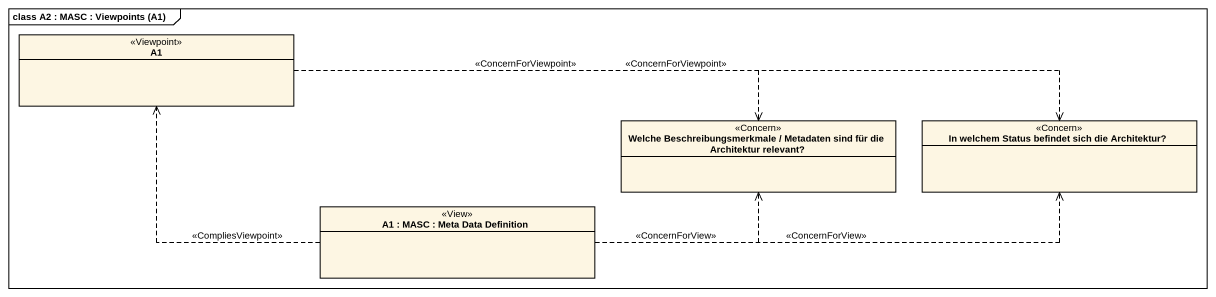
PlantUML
@startuml
mainframe class A2 : MASC : Viewpoints (A1)
hide circle
hide empty members
class A1 <<Viewpoint>>
class "Welche Beschreibungsmerkmale / Metadaten sind für die Architektur relevant?" as Welche_Beschreibungsmerkmale <<Concern>>
class "In welchem Status befindet sich die Architektur?" as In_welchem_Status_befindet <<Concern>>
class "A1 : MASC : Meta Data Definition" as A1_MASC_Meta_Data_Definition <<View>>
A1 .right.> Welche_Beschreibungsmerkmale : <<ConcernForViewpoint>>
A1 .right.> In_welchem_Status_befindet : <<ConcernForViewpoint>>
A1_MASC_Meta_Data_Definition .left.> A1 : <<CompliesViewpoint>>
A1_MASC_Meta_Data_Definition .right.> Welche_Beschreibungsmerkmale : <<ConcernForView>>
A1_MASC_Meta_Data_Definition .right.> In_welchem_Status_befindet : <<ConcernForView>>
@enduml
